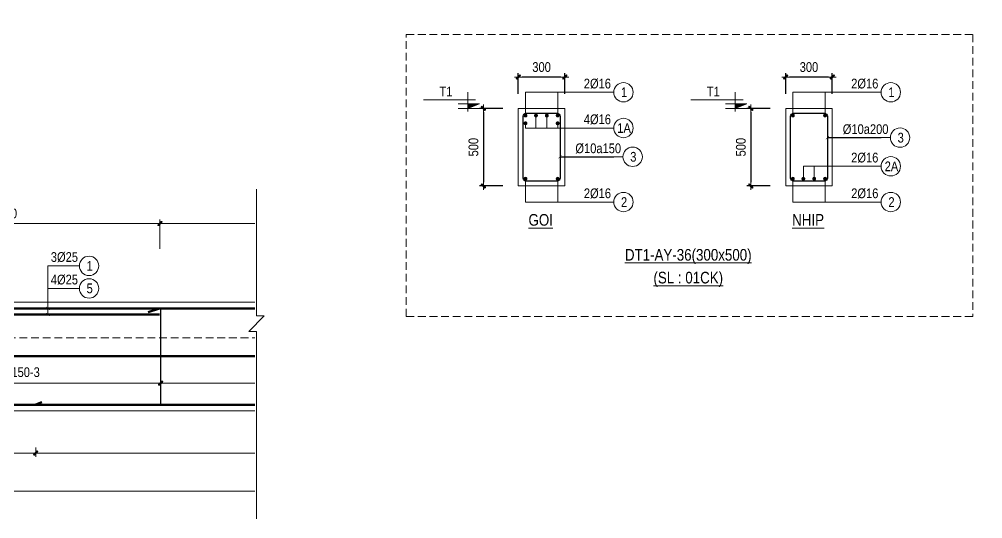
# Model space of a CAD drawing. Header units: millimetres. Extents: x 397144 to 8960116, y 345581 to 674207.
# Drawn here: x 5183217 to 5189426, y 654597 to 657818 of the extents above; entities that cross this region are included whole.
import ezdxf
from ezdxf.enums import TextEntityAlignment as Align
from ezdxf.xclip import XClip

# ---------------------------------------------------------------- set-up
doc = ezdxf.new("R2010")
doc.units = ezdxf.units.MM
doc.header["$XCLIPFRAME"] = 0
doc.header["$PDSIZE"] = -10
doc.linetypes.add('HIDDEN', pattern=[0.375, 0.25, -0.125])
doc.layers.get('0').update_dxf_attribs({"linetype": 'CONTINUOUS'})
doc.layers.get('Defpoints').update_dxf_attribs({"color": 12, "linetype": 'CONTINUOUS'})
for name, color, linetype, lineweight in [('CDAI', 8, 'CONTINUOUS', 30), ('CTHEP', 2, 'CONTINUOUS', 50), ('DBAO', 3, 'CONTINUOUS', 20), ('DGIONG', 4, 'CONTINUOUS', 13), ('KTH', 150, 'CONTINUOUS', 5), ('Net khuat', 8, 'HIDDEN', 13), ('STICK', 1, 'CONTINUOUS', 9), ('TEXT', 7, 'CONTINUOUS', 15)]:
    doc.layers.add(name, color=color, linetype=linetype, lineweight=lineweight)
doc.layers.add('HATCH', color=7, linetype='CONTINUOUS', lineweight=5, true_color=0x2491ff)
doc.styles.add('Star-HelCon', font='VHELVCN_0.TTF')
doc.styles.add('TTP-HelCon', font='VHELVCN_0.TTF')
doc.styles.add('VNI-HELVE-CONDENSE', font='VHELVCN_0.TTF')
doc.dimstyles.new('kc-25', dxfattribs={"dimtxt": 62.5, "dimasz": 20, "dimexe": 20, "dimexo": 50, "dimgap": 25, "dimtad": 3, "dimdec": 0, "dimzin": 0, "dimdsep": 46, "dimtxsty": 'VNI-HELVE-CONDENSE', "dimblk": 'DIM', "dimcen": 2.5, "dimclrd": 256, "dimclre": 154, "dimclrt": 7, "dimaunit": 1, "dimadec": 0, "dimazin": 0, "dimtfac": 1, "dimtdec": 0, "dimtix": 1, "dimtmove": 0, "dimatfit": 3, "dimldrblk": 'DOT', "dimfxl": 1, "dimtolj": 1, "dimtzin": 0, "dimarcsym": 0})
doc.dimstyles.new('TTP-25', dxfattribs={"dimscale": 25, "dimtxt": 2.5, "dimasz": 1, "dimexe": 1, "dimexo": 1, "dimgap": 0.09, "dimtad": 0, "dimdec": 4, "dimrnd": 5, "dimzin": 9, "dimdsep": 46, "dimtxsty": 'TTP-HelCon', "dimblk": 'Stick1', "dimcen": 0.09, "dimdle": 1.5, "dimclrd": 256, "dimclre": 256, "dimclrt": 7, "dimadec": 0, "dimazin": 0, "dimtfac": 1, "dimtdec": 4, "dimtmove": 0, "dimatfit": 3, "dimldrblk": '_ArchTick1', "dimfxl": 1, "dimtvp": 1, "dimtolj": 1, "dimtzin": 0, "dimarcsym": 0})

# ---------------------------------------------------------------- blocks, each defined once
blk = doc.blocks.new('Stick1')
at = {"layer": 'STICK'}
h = blk.add_hatch(color=256, dxfattribs=at)
edge = h.paths.add_edge_path()
edge.add_line((0.3, 0.5), (-0.5, -0.3))
edge.add_arc((-0.4, -0.4), 0.141, 135, 315)
edge.add_line((-0.3, -0.5), (0.5, 0.3))
edge.add_arc((0.4, 0.4), 0.141, 315, 495)
blk.add_line((1, 0), (-1, 0), dxfattribs=at)
blk.add_lwpolyline([(0.3, 0.5), (-0.5, -0.3, 1), (-0.3, -0.5), (0.5, 0.3, 1), (0.3, 0.5, 1)], format="xyb", dxfattribs=at)
blk = doc.blocks.new('*D1169')
at = {"layer": 'Defpoints', "color": 0, "ltscale": 500, "transparency": 16777216}
for p in [(5186433.2, 657445.3), (5186433.2, 657312), (5186733.2, 657312)]:
    blk.add_point(p, dxfattribs=at)
at = {"layer": 'KTH', "lineweight": -2, "ltscale": 500, "transparency": 16777216}
for p, q in [((5186433.2, 657337), (5186433.2, 657470.3)), ((5186708.2, 657445.3), (5186458.2, 657445.3)), ((5186733.2, 657337), (5186733.2, 657470.3))]:
    blk.add_line(p, q, dxfattribs=at)
at = {"layer": 'KTH', "lineweight": -2, "ltscale": 500, "transparency": 16777216, "xscale": 25, "yscale": 25, "zscale": 25, "rotation": 180}
blk.add_blockref('Stick1', (5186433.2, 657445.3), dxfattribs=at)
at = {"layer": 'KTH', "lineweight": -2, "ltscale": 500, "transparency": 16777216, "xscale": 25, "yscale": 25, "zscale": 25}
blk.add_blockref('Stick1', (5186733.2, 657445.3), dxfattribs=at)
at = {"layer": 'KTH', "color": 7, "ltscale": 500, "transparency": 16777216, "insert": (5186583.2, 657509.1), "char_height": 62.5, "attachment_point": 5, "style": 'TTP-HelCon'}
blk.add_mtext('\\A1;300', dxfattribs=at)
blk = doc.blocks.new('_ArchTick1')
at = {"color": 0, "const_width": 3.81}
blk.add_lwpolyline([(-12.7, -12.7), (12.7, 12.7)], dxfattribs=at)
blk = doc.blocks.new('*D1170')
at = {"layer": 'Defpoints', "color": 0, "ltscale": 500, "transparency": 16777216}
for p in [(5186358.1, 657243), (5186208.3, 656743), (5186358.1, 656743)]:
    blk.add_point(p, dxfattribs=at)
at = {"layer": 'KTH', "lineweight": -2, "ltscale": 500, "transparency": 16777216}
for p, q in [((5186333.1, 657243), (5186183.3, 657243)), ((5186208.3, 657218), (5186208.3, 656768)), ((5186333.1, 656743), (5186183.3, 656743))]:
    blk.add_line(p, q, dxfattribs=at)
at = {"layer": 'KTH', "lineweight": -2, "ltscale": 500, "transparency": 16777216, "xscale": 25, "yscale": 25, "zscale": 25}
for p, rotation in [((5186208.3, 657243), 90), ((5186208.3, 656743), 270)]:
    blk.add_blockref('Stick1', p, dxfattribs=dict(at, rotation=rotation))
at = {"layer": 'KTH', "color": 7, "ltscale": 500, "transparency": 16777216, "insert": (5186144.4, 656993), "char_height": 62.5, "attachment_point": 5, "rotation": 90, "style": 'TTP-HelCon'}
blk.add_mtext('\\A1;500', dxfattribs=at)
blk = doc.blocks.new('CODE')
at = {"layer": 'DBAO'}
for p, q in [((-62.5, -20), (-62.5, 105)), ((-62.5, 0), (-137.5, 30)), ((-137.5, 30), (0, 30)), ((-137.5, 0), (0, 0)), ((-112.5, 55), (223.6, 55))]:
    blk.add_line(p, q, dxfattribs=at)
at = {"layer": 'HATCH', "color": 1}
blk.add_solid([(-62.5, 0), (-137.5, 30), (-62.5, 30)], dxfattribs=at)
blk = doc.blocks.new('DIM')
h = blk.add_hatch(color=1)
h.paths.add_polyline_path([(0.49, 0.29, 1), (0.29, 0.49), (-0.19, 0), (0.19, 0)])
h.paths.add_polyline_path([(0.19, 0), (-0.19, 0), (-0.49, -0.29, 1), (-0.29, -0.49)])
at = {"color": 9}
for p, q in [((-0.19, 0), (-1.5, 0)), ((0.19, 0), (1.5, 0))]:
    blk.add_line(p, q, dxfattribs=at)
at = {"color": 1}
for p, q in [((-0.49, -0.29), (0.29, 0.49)), ((-0.29, -0.49), (0.49, 0.29)), ((-0.19, 0), (0.19, 0))]:
    blk.add_line(p, q, dxfattribs=at)
blk.add_arc((-0.39, -0.39), 0.138, 135, 315, dxfattribs=at)
blk = doc.blocks.new('*D1171')
at = {"layer": 'Defpoints', "color": 0, "ltscale": 500, "transparency": 16777216}
for p in [(5188156.4, 657445.3), (5188156.4, 657312), (5188456.4, 657312)]:
    blk.add_point(p, dxfattribs=at)
at = {"layer": 'KTH', "lineweight": -2, "ltscale": 500, "transparency": 16777216}
for p, q in [((5188156.4, 657337), (5188156.4, 657470.3)), ((5188431.4, 657445.3), (5188181.4, 657445.3)), ((5188456.4, 657337), (5188456.4, 657470.3))]:
    blk.add_line(p, q, dxfattribs=at)
at = {"layer": 'KTH', "lineweight": -2, "ltscale": 500, "transparency": 16777216, "xscale": 25, "yscale": 25, "zscale": 25, "rotation": 180}
blk.add_blockref('Stick1', (5188156.4, 657445.3), dxfattribs=at)
at = {"layer": 'KTH', "lineweight": -2, "ltscale": 500, "transparency": 16777216, "xscale": 25, "yscale": 25, "zscale": 25}
blk.add_blockref('Stick1', (5188456.4, 657445.3), dxfattribs=at)
at = {"layer": 'KTH', "color": 7, "ltscale": 500, "transparency": 16777216, "insert": (5188306.4, 657509.1), "char_height": 62.5, "attachment_point": 5, "style": 'TTP-HelCon'}
blk.add_mtext('\\A1;300', dxfattribs=at)
blk = doc.blocks.new('*D1172')
at = {"layer": 'Defpoints', "color": 0, "ltscale": 500, "transparency": 16777216}
for p in [(5188081.3, 657243), (5187931.5, 656743), (5188081.3, 656743)]:
    blk.add_point(p, dxfattribs=at)
at = {"layer": 'KTH', "lineweight": -2, "ltscale": 500, "transparency": 16777216}
for p, q in [((5188056.3, 657243), (5187906.5, 657243)), ((5187931.5, 657218), (5187931.5, 656768)), ((5188056.3, 656743), (5187906.5, 656743))]:
    blk.add_line(p, q, dxfattribs=at)
at = {"layer": 'KTH', "lineweight": -2, "ltscale": 500, "transparency": 16777216, "xscale": 25, "yscale": 25, "zscale": 25}
for p, rotation in [((5187931.5, 657243), 90), ((5187931.5, 656743), 270)]:
    blk.add_blockref('Stick1', p, dxfattribs=dict(at, rotation=rotation))
at = {"layer": 'KTH', "color": 7, "ltscale": 500, "transparency": 16777216, "insert": (5187867.6, 656993), "char_height": 62.5, "attachment_point": 5, "rotation": 90, "style": 'TTP-HelCon'}
blk.add_mtext('\\A1;500', dxfattribs=at)
blk = doc.blocks.new('*D8451')
at = {"layer": 'Defpoints', "color": 0, "transparency": 16777216}
for p in [(35774.5, 647.6), (33819.5, 565.1), (35774.5, 507.6)]:
    blk.add_point(p, dxfattribs=at)
at = {"layer": 'KTH', "lineweight": -2, "transparency": 16777216}
for p, q in [((35774.5, 622.6), (35774.5, 482.6)), ((33819.5, 540.1), (33819.5, 482.6)), ((33844.5, 507.6), (35749.5, 507.6))]:
    blk.add_line(p, q, dxfattribs=at)
at = {"layer": 'KTH', "lineweight": -2, "transparency": 16777216, "xscale": 25, "yscale": 25, "zscale": 25, "rotation": 180}
blk.add_blockref('Stick1', (33819.5, 507.6), dxfattribs=at)
at = {"layer": 'KTH', "lineweight": -2, "transparency": 16777216, "xscale": 25, "yscale": 25, "zscale": 25}
blk.add_blockref('Stick1', (35774.5, 507.6), dxfattribs=at)
at = {"layer": 'KTH', "color": 7, "transparency": 16777216, "insert": (34797, 577.5), "char_height": 62.5, "attachment_point": 5, "style": 'TTP-HelCon'}
blk.add_mtext('\\A1;3Þ10a150-3', dxfattribs=at)
blk = doc.blocks.new('*D8459')
at = {"layer": 'Defpoints', "color": 0, "transparency": 16777216}
for p in [(35770.5, 1537.5), (33769.5, 1348.5), (35770.5, 1348.5)]:
    blk.add_point(p, dxfattribs=at)
at = {"layer": 'KTH', "lineweight": -2, "transparency": 16777216}
for p, q in [((33769.5, 1373.5), (33769.5, 1562.5)), ((35770.5, 1373.5), (35770.5, 1562.5)), ((33794.5, 1537.5), (35745.5, 1537.5))]:
    blk.add_line(p, q, dxfattribs=at)
at = {"layer": 'KTH', "lineweight": -2, "transparency": 16777216, "xscale": 25, "yscale": 25, "zscale": 25, "rotation": 180}
blk.add_blockref('Stick1', (33769.5, 1537.5), dxfattribs=at)
at = {"layer": 'KTH', "lineweight": -2, "transparency": 16777216, "xscale": 25, "yscale": 25, "zscale": 25}
blk.add_blockref('Stick1', (35770.5, 1537.5), dxfattribs=at)
at = {"layer": 'KTH', "color": 7, "transparency": 16777216, "insert": (34770, 1601.3), "char_height": 62.5, "attachment_point": 5, "style": 'TTP-HelCon'}
blk.add_mtext('\\A1;2000', dxfattribs=at)
blk = doc.blocks.new('*D8464')
at = {"layer": 'Defpoints', "color": 0, "transparency": 16777216}
for p in [(35774.5, 647.6), (39314.5, 647.6), (39314.5, 507.5)]:
    blk.add_point(p, dxfattribs=at)
at = {"layer": 'KTH', "lineweight": -2, "transparency": 16777216}
for p, q in [((35774.5, 622.6), (35774.5, 482.5)), ((39314.5, 622.6), (39314.5, 482.5)), ((35799.5, 507.5), (39289.5, 507.5))]:
    blk.add_line(p, q, dxfattribs=at)
at = {"layer": 'KTH', "lineweight": -2, "transparency": 16777216, "xscale": 25, "yscale": 25, "zscale": 25, "rotation": 180}
blk.add_blockref('Stick1', (35774.5, 507.5), dxfattribs=at)
at = {"layer": 'KTH', "lineweight": -2, "transparency": 16777216, "xscale": 25, "yscale": 25, "zscale": 25}
blk.add_blockref('Stick1', (39314.5, 507.5), dxfattribs=at)
at = {"layer": 'KTH', "color": 7, "transparency": 16777216, "insert": (37544.5, 577.5), "char_height": 62.5, "attachment_point": 5, "style": 'TTP-HelCon'}
blk.add_mtext('\\A1;3Þ10a200-3', dxfattribs=at)
blk = doc.blocks.new('*D8466')
at = {"layer": 'Defpoints', "color": 0, "transparency": 16777216}
for p in [(39318.5, 1537.5), (35770.5, 1348.5), (39318.5, 1337.5)]:
    blk.add_point(p, dxfattribs=at)
at = {"layer": 'KTH', "lineweight": -2, "transparency": 16777216}
for p, q in [((35770.5, 1373.5), (35770.5, 1562.5)), ((39318.5, 1362.5), (39318.5, 1562.5)), ((35795.5, 1537.5), (39293.5, 1537.5))]:
    blk.add_line(p, q, dxfattribs=at)
at = {"layer": 'KTH', "lineweight": -2, "transparency": 16777216, "xscale": 25, "yscale": 25, "zscale": 25, "rotation": 180}
blk.add_blockref('Stick1', (35770.5, 1537.5), dxfattribs=at)
at = {"layer": 'KTH', "lineweight": -2, "transparency": 16777216, "xscale": 25, "yscale": 25, "zscale": 25}
blk.add_blockref('Stick1', (39318.5, 1537.5), dxfattribs=at)
at = {"layer": 'KTH', "color": 7, "transparency": 16777216, "insert": (37544.5, 1601.3), "char_height": 62.5, "attachment_point": 5, "style": 'TTP-HelCon'}
blk.add_mtext('\\A1;3550', dxfattribs=at)
blk = doc.blocks.new('*D2251')
at = {"layer": 'Defpoints', "color": 0, "transparency": 16777216}
for p in [(5220632.7, 645533.3), (5229432.7, 645432.2), (5229432.7, 645335.4)]:
    blk.add_point(p, dxfattribs=at)
at = {"layer": 'KTH', "lineweight": -2, "transparency": 16777216}
for p, q in [((5220632.7, 645508.3), (5220632.7, 645310.4)), ((5229432.7, 645407.2), (5229432.7, 645310.4)), ((5220657.7, 645335.4), (5229407.7, 645335.4))]:
    blk.add_line(p, q, dxfattribs=at)
at = {"layer": 'KTH', "lineweight": -2, "transparency": 16777216, "xscale": 25, "yscale": 25, "zscale": 25, "rotation": 180}
blk.add_blockref('Stick1', (5220632.7, 645335.4), dxfattribs=at)
at = {"layer": 'KTH', "lineweight": -2, "transparency": 16777216, "xscale": 25, "yscale": 25, "zscale": 25}
blk.add_blockref('Stick1', (5229432.7, 645335.4), dxfattribs=at)
at = {"layer": 'KTH', "color": 7, "transparency": 16777216, "insert": (5225032.7, 645399.2), "char_height": 62.5, "attachment_point": 5, "style": 'TTP-HelCon'}
blk.add_mtext('\\A1;9900', dxfattribs=at)
blk = doc.blocks.new('*D2252')
at = {"layer": 'Defpoints', "color": 0, "transparency": 16777216}
for p in [(5238832.7, 645533.3), (5229432.7, 645432.2), (5238832.7, 645335.4)]:
    blk.add_point(p, dxfattribs=at)
at = {"layer": 'KTH', "lineweight": -2, "transparency": 16777216}
for p, q in [((5238832.7, 645508.3), (5238832.7, 645310.4)), ((5229432.7, 645407.2), (5229432.7, 645310.4)), ((5229457.7, 645335.4), (5238807.7, 645335.4))]:
    blk.add_line(p, q, dxfattribs=at)
at = {"layer": 'KTH', "lineweight": -2, "transparency": 16777216, "xscale": 25, "yscale": 25, "zscale": 25, "rotation": 180}
blk.add_blockref('Stick1', (5229432.7, 645335.4), dxfattribs=at)
at = {"layer": 'KTH', "lineweight": -2, "transparency": 16777216, "xscale": 25, "yscale": 25, "zscale": 25}
blk.add_blockref('Stick1', (5238832.7, 645335.4), dxfattribs=at)
at = {"layer": 'KTH', "color": 7, "transparency": 16777216, "insert": (5234132.7, 645399.2), "char_height": 62.5, "attachment_point": 5, "style": 'TTP-HelCon'}
blk.add_mtext('\\A1;9400', dxfattribs=at)
blk = doc.blocks.new('*D8475')
at = {"layer": 'Defpoints', "color": 0, "transparency": 16777216}
for p in [(33769.5, 331.2), (34969.5, 117), (34969.5, 57)]:
    blk.add_point(p, dxfattribs=at)
at = {"layer": 'KTH', "lineweight": -2, "transparency": 16777216}
for p, q in [((33769.5, 306.2), (33769.5, 32)), ((34969.5, 92), (34969.5, 32)), ((33794.5, 57), (34944.5, 57))]:
    blk.add_line(p, q, dxfattribs=at)
at = {"layer": 'KTH', "lineweight": -2, "transparency": 16777216, "xscale": 25, "yscale": 25, "zscale": 25, "rotation": 180}
blk.add_blockref('Stick1', (33769.5, 57), dxfattribs=at)
at = {"layer": 'KTH', "lineweight": -2, "transparency": 16777216, "xscale": 25, "yscale": 25, "zscale": 25}
blk.add_blockref('Stick1', (34969.5, 57), dxfattribs=at)
at = {"layer": 'KTH', "color": 7, "transparency": 16777216, "insert": (34369.5, 120.9), "char_height": 62.5, "attachment_point": 5, "style": 'TTP-HelCon'}
blk.add_mtext('\\A1;1200', dxfattribs=at)
blk = doc.blocks.new('*D8477')
at = {"layer": 'Defpoints', "color": 0, "transparency": 16777216}
for p in [(34969.5, 117), (40119.5, 92), (40119.5, 57)]:
    blk.add_point(p, dxfattribs=at)
at = {"layer": 'KTH', "lineweight": -2, "transparency": 16777216}
for p, q in [((34969.5, 92), (34969.5, 32)), ((40119.5, 67), (40119.5, 32)), ((34994.5, 57), (40094.5, 57))]:
    blk.add_line(p, q, dxfattribs=at)
at = {"layer": 'KTH', "lineweight": -2, "transparency": 16777216, "xscale": 25, "yscale": 25, "zscale": 25, "rotation": 180}
blk.add_blockref('Stick1', (34969.5, 57), dxfattribs=at)
at = {"layer": 'KTH', "lineweight": -2, "transparency": 16777216, "xscale": 25, "yscale": 25, "zscale": 25}
blk.add_blockref('Stick1', (40119.5, 57), dxfattribs=at)
at = {"layer": 'KTH', "color": 7, "transparency": 16777216, "insert": (37544.5, 120.9), "char_height": 62.5, "attachment_point": 5, "style": 'TTP-HelCon'}
blk.add_mtext('\\A1;5150', dxfattribs=at)
blk = doc.blocks.new('Y-37')
at = {"layer": 'CDAI', "ltscale": 52.5}
blk.add_line((35774.46647, 994.12616), (35774.46647, 368.15516), dxfattribs=at)
at = {"layer": 'CTHEP'}
for p, q in [((31168.50855, 950.18514), (35768.47047, 950.18514)), ((35693.47047, 965.12233), (35768.47047, 990.12233)), ((1119.46907, 681.17417), (49858.11137, 681.13827)), ((34969.47047, 370.23789), (35008.96946, 385.92976))]:
    blk.add_line(p, q, dxfattribs=at)
for points in [[(49989.46907, 361.93876), (49989.46907, 990.12597), (171.95451, 990.1847)], [(172.63649, 368.18914), (10138.47515, 368.18041), (10718.3369, 368.1785), (17169.46907, 368.15021), (17743.51458, 368.14833), (49905.53617, 368.12618), (49905.53617, 891.00169)]]:
    blk.add_lwpolyline(points, dxfattribs=at)
at = {"layer": 'DBAO'}
for p, q in [((50019.46907, 1029.07736), (17317.37532, 1029.12513)), ((50667.50865, 1029.08076), (20296.02848, 1029.12513))]:
    blk.add_line(p, q, dxfattribs=at)
blk.add_lwpolyline([(33769.47047, 329.10129), (41319.46907, 329.09172)], dxfattribs=at)
at = {"layer": 'DGIONG'}
for centre in [(35313.41561, 1264.00269), (35313.41561, 1118.70368)]:
    blk.add_circle(centre, 62.5, dxfattribs=at)
at = {"layer": 'Net khuat', "ltscale": 200}
blk.add_lwpolyline([(1769.46647, 329.18456), (1769.46647, 799.18779), (50019.46907, 799.18779)], dxfattribs=at)
at = {"layer": 'TEXT', "style": 'TTP-HelCon'}
for s, p in [('3Þ25', (35066.90556, 1289.85563)), ('4Þ25', (35066.90556, 1144.55663))]:
    blk.add_text(s, height=62.5, dxfattribs=at).set_placement(p)
at = {"layer": 'TEXT', "style": 'Star-HelCon'}
for s, p in [('1', (35317.58228, 1264.00269)), ('5', (35317.58228, 1118.70368))]:
    blk.add_text(s, height=62.5, dxfattribs=at).set_placement(p, align=Align.MIDDLE)
at = {"layer": 'KTH'}
for base, p1, p2, picture, middle in [((35770.46647, 1537.49974), (33769.46647, 1348.49591), (35770.46647, 1348.49591), '*D8459', (34769.96647, 1601.33308)), ((39318.46907, 1537.49974), (35770.46647, 1348.49591), (39318.46907, 1337.51667), '*D8466', (37544.46777, 1601.33308))]:
    dim = blk.add_linear_dim(base=base, p1=p1, p2=p2, angle=180, dimstyle='TTP-25', override={"dimtmove": 1}, dxfattribs=at)
    dim.commit()
    dim.dimension.update_dxf_attribs({"geometry": picture, "text_midpoint": middle})
for base, p1, p2, text, picture, middle in [((35774.46647, 507.62211), (33819.46647, 565.09546), (35774.46647, 647.63529), '3Þ10a150-3', '*D8451', (34796.96647, 577.53877)), ((39314.46907, 507.54675), (35774.46647, 647.63529), (39314.46907, 647.56698), '3Þ10a200-3', '*D8464', (37544.46777, 577.46342))]:
    dim = blk.add_linear_dim(base=base, p1=p1, p2=p2, text=text, dimstyle='TTP-25', override={"dimtmove": 1}, dxfattribs=at)
    dim.commit()
    dim.dimension.update_dxf_attribs({"geometry": picture, "text_midpoint": middle})
for base, p1, p2, picture, middle in [((34969.47047, 57.0294), (33769.47047, 331.21527), (34969.47047, 116.98057), '*D8475', (34369.47047, 120.86273)), ((40119.46907, 57.0294), (34969.47047, 116.98057), (40119.46907, 91.98057), '*D8477', (37544.46977, 120.86273))]:
    dim = blk.add_linear_dim(base=base, p1=p1, p2=p2, dimstyle='TTP-25', override={"dimtmove": 1}, dxfattribs=at)
    dim.commit()
    dim.dimension.update_dxf_attribs({"geometry": picture, "text_midpoint": middle})
dim = blk.add_linear_dim(base=(33569.46908, -188.85876), p1=(24769.46908, 9.12425), p2=(33569.46908, -92.00758), angle=180, text='9900', dimstyle='TTP-25', override={"dimtmove": 1}, dxfattribs=at)
dim.commit()
dim.dimension.update_dxf_attribs({"geometry": '*D2251', "text_midpoint": (29169.46908, -125.02543), "insert": (-5195863.24964, -645524.21167)})
dim = blk.add_linear_dim(base=(42969.46908, -188.85876), p1=(33569.46908, -92.00758), p2=(42969.46908, 9.12425), angle=180, dimstyle='TTP-25', override={"dimtmove": 1}, dxfattribs=at)
dim.commit()
dim.dimension.update_dxf_attribs({"geometry": '*D2252', "text_midpoint": (38269.46908, -125.02543), "insert": (-5195863.24964, -645524.21167)})
at = {"layer": 'DGIONG'}
for points in [[(35048.39379, 990.19458), (35048.39353, 1264.00269), (35250.91561, 1264.00269)], [(35048.39344, 950.19458), (35048.39317, 1118.70368), (35250.91526, 1118.70368)]]:
    blk.add_leader(points, dimstyle='kc-25', override={"dimtad": 0, "dimldrblk": 'ArchTick', "dimfxl": 100, "dimarcsym": 1}, dxfattribs=at)

msp = doc.modelspace()

# ---------------------------------------------------------------- linework, layer by layer
at = {"layer": 'CDAI'}
for points in [[(5186483.23687, 657211.7804), (5186683.23687, 657211.7804, -0.4142135624), (5186701.98687, 657193.0304), (5186701.98687, 656793.0304, -0.4142135624), (5186683.23687, 656774.2804), (5186483.23687, 656774.2804, -0.4142135624), (5186464.48687, 656793.0304), (5186464.48687, 657193.0304, -0.4142135624)], [(5188206.44621, 657211.7804), (5188406.44621, 657211.7804, -0.4142135624), (5188425.19621, 657193.0304), (5188425.19621, 656793.0304, -0.4142135624), (5188406.44621, 656774.2804), (5188206.44621, 656774.2804, -0.4142135624), (5188187.69621, 656793.0304), (5188187.69621, 657193.0304, -0.4142135624)]]:
    msp.add_lwpolyline(points, format="xyb", close=True, dxfattribs=at)
at = {"layer": 'CTHEP', "const_width": 12.5}
for points in [[(5186473.23687, 657196.7804, 1), (5186485.73687, 657196.7804, 1)], [(5186540.73687, 657196.7804, 1), (5186553.23687, 657196.7804, 1)], [(5186610.73687, 657196.7804, 1), (5186623.23687, 657196.7804, 1)], [(5186680.73687, 657196.7804, 1), (5186693.23687, 657196.7804, 1)], [(5188196.44621, 657196.7804, 1), (5188208.94621, 657196.7804, 1)], [(5188403.94621, 657196.7804, 1), (5188416.44621, 657196.7804, 1)], [(5186473.23687, 657146.7804, 1), (5186485.73687, 657146.7804, 1)], [(5186680.73687, 657146.7804, 1), (5186693.23687, 657146.7804, 1)], [(5186473.23687, 656789.2804, 1), (5186485.73687, 656789.2804, 1)], [(5186680.73687, 656789.2804, 1), (5186693.23687, 656789.2804, 1)], [(5188196.44621, 656789.2804, 1), (5188208.94621, 656789.2804, 1)], [(5188263.94621, 656789.2804, 1), (5188276.44621, 656789.2804, 1)], [(5188333.94621, 656789.2804, 1), (5188346.44621, 656789.2804, 1)], [(5188403.94621, 656789.2804, 1), (5188416.44621, 656789.2804, 1)]]:
    msp.add_lwpolyline(points, format="xyb", close=True, dxfattribs=at)
at = {"layer": 'DBAO', "flags": 128}
for points in [[(5186733.23687, 657243.0304), (5186733.23687, 656743.0304), (5186433.23687, 656743.0304), (5186433.23687, 657243.0304)], [(5186433.23687, 657243.0304), (5186733.23687, 657243.0304)], [(5188456.44621, 657243.0304), (5188456.44621, 656743.0304), (5188156.44621, 656743.0304), (5188156.44621, 657243.0304)], [(5188156.44621, 657243.0304), (5188456.44621, 657243.0304)]]:
    msp.add_lwpolyline(points, dxfattribs=at)
at = {"layer": 'DGIONG'}
for p, q in [((5186479.48687, 657196.7804), (5186479.48687, 657346.7804)), ((5186479.48687, 657346.7804), (5187048.23687, 657346.7804)), ((5186686.98687, 657196.7804), (5186686.98687, 657346.7804)), ((5188202.69621, 657196.7804), (5188202.69621, 657346.7804)), ((5188202.69621, 657346.7804), (5188771.44621, 657346.7804)), ((5188410.19621, 657196.7804), (5188410.19621, 657346.7804)), ((5186546.98687, 657196.7804), (5186546.98687, 657116.41888)), ((5186616.98687, 657196.7804), (5186616.98687, 657116.41888)), ((5186479.48687, 657116.41888), (5186479.48687, 657146.7804)), ((5186686.98687, 657146.7804), (5186686.98687, 657116.41888)), ((5186479.48687, 657116.41888), (5187048.23687, 657116.41888)), ((5188425.19621, 657054.42109), (5188830.94621, 657054.42109)), ((5186701.98687, 656930.86907), (5187107.73687, 656930.86907)), ((5188270.19621, 656869.64192), (5188771.44621, 656869.64192)), ((5188270.19621, 656789.2804), (5188270.19621, 656869.64192)), ((5188340.19621, 656789.2804), (5188340.19621, 656869.64192)), ((5186479.48687, 656639.2804), (5186479.48687, 656789.2804)), ((5186686.98687, 656639.2804), (5186686.98687, 656789.2804)), ((5188202.69621, 656639.2804), (5188202.69621, 656789.2804)), ((5188410.19621, 656639.2804), (5188410.19621, 656789.2804)), ((5186479.48687, 656639.2804), (5187048.23687, 656639.2804)), ((5188202.69621, 656639.2804), (5188771.44621, 656639.2804))]:
    msp.add_line(p, q, dxfattribs=at)
msp.add_lwpolyline([(5184746.19194, 656721.49815), (5184746.19194, 655904.99979), (5184796.19194, 655904.99979), (5184696.19194, 655804.99979), (5184746.19194, 655804.99979), (5184746.19194, 654597.30767)], dxfattribs=at)
for centre in [(5187110.73687, 657346.7804), (5188833.94621, 657346.7804), (5187110.73687, 657116.41888), (5188893.44621, 657054.42109), (5187170.23687, 656930.86907), (5188833.94621, 656869.64192), (5187110.73687, 656639.2804), (5188833.94621, 656639.2804)]:
    msp.add_circle(centre, 62.5, dxfattribs=at)
at = {"layer": 'Net khuat', "ltscale": 200}
msp.add_lwpolyline([(5185711.21763, 657719.3318), (5189361.39821, 657719.3318), (5189361.39821, 655901.03965), (5185711.21763, 655901.03965)], close=True, dxfattribs=at)

# ---------------------------------------------------------------- block references
at = {"layer": 'KTH'}
ref = msp.add_blockref('Y-37', (5157655.0179, 658006.51293), dxfattribs=at)
XClip(ref).set_block_clipping_path([(15463.3454985004, -731.137271678), (25080.8919866411, 2170.0343434394)])
at = {"layer": 'KTH', "linetype": 'Continuous', "xscale": -1}
for p in [(5186045.75032, 657243.0304), (5187768.95966, 657243.0304)]:
    msp.add_blockref('CODE', p, dxfattribs=at)
at = {"layer": 'KTH'}
ref = msp.add_blockref('Y-37', (5148353.31066, 654963.63534), dxfattribs=at)
XClip(ref).set_block_clipping_path([(24214.9519791277, -680.1193877168), (36382.772109678, 1780.5019833395)])

# ---------------------------------------------------------------- texts
at = {"layer": 'TEXT', "style": 'TTP-HelCon'}
for p in [(5186088.01698, 657320.02539), (5187811.22632, 657320.02539)]:
    msp.add_text('T1    ', height=62.5, dxfattribs=at).set_placement(p, align=Align.RIGHT)
for s, height, p in [('2Þ16', 62.5, (5186942.73687, 657371.7804)), ('2Þ16', 62.5, (5188665.94621, 657371.7804)), ('4Þ16', 62.5, (5186942.73687, 657141.41888)), ('Þ10a200', 62.5, (5188671.44621, 657077.92109)), ('Þ10a150', 62.5, (5186948.23687, 656954.36907)), ('2Þ16', 62.5, (5188665.94621, 656894.64192)), ('2Þ16', 62.5, (5186943.00221, 656664.2804)), ('2Þ16', 62.5, (5188666.21155, 656664.2804)), ('%%UGOI', 75, (5186577.51053, 656486.72793)), ('%%UNHIP', 75, (5188300.71987, 656486.72793)), ('%%UDT1-AY-36(300x500)', 75, (5187528.48723, 656261.36008)), ('%%U(SL : 01CK)', 75, (5187528.48723, 656114.46548))]:
    msp.add_text(s, height=height, dxfattribs=at).set_placement(p, align=Align.CENTER)
at = {"layer": 'TEXT', "style": 'Star-HelCon'}
for s, p in [('1', (5187114.90354, 657346.7804)), ('1', (5188838.11288, 657346.7804)), ('1A', (5187114.90354, 657116.41888)), ('3', (5188897.61288, 657054.42109)), ('3', (5187174.40354, 656930.86907)), ('2A', (5188838.11288, 656869.64192)), ('2', (5187114.90354, 656639.2804)), ('2', (5188838.11288, 656639.2804))]:
    msp.add_text(s, height=62.5, dxfattribs=at).set_placement(p, align=Align.MIDDLE)

# ---------------------------------------------------------------- dimensions: what is measured, and where the dimension line sits
at = {"layer": 'KTH', "ltscale": 500}
for base, p1, p2, picture, middle in [((5186433.23687, 657445.2804), (5186733.23687, 657312.04235), (5186433.23687, 657312.04235), '*D1169', (5186583.23687, 657509.11373)), ((5188156.44621, 657445.2804), (5188456.44621, 657312.04235), (5188156.44621, 657312.04235), '*D1171', (5188306.44621, 657509.11373))]:
    dim = msp.add_linear_dim(base=base, p1=p1, p2=p2, dimstyle='TTP-25', override={"dimtxsty": 'TTP-HelCon'}, dxfattribs=at)
    dim.commit()
    dim.dimension.update_dxf_attribs({"geometry": picture, "text_midpoint": middle})
for base, p1, p2, picture, middle in [((5186208.25032, 656743.0304), (5186358.08313, 657243.0304), (5186358.08313, 656743.0304), '*D1170', (5186144.41698, 656993.0304)), ((5187931.45966, 656743.0304), (5188081.29247, 657243.0304), (5188081.29247, 656743.0304), '*D1172', (5187867.62632, 656993.0304))]:
    dim = msp.add_linear_dim(base=base, p1=p1, p2=p2, angle=90, dimstyle='TTP-25', override={"dimtxsty": 'TTP-HelCon'}, dxfattribs=at)
    dim.commit()
    dim.dimension.update_dxf_attribs({"geometry": picture, "text_midpoint": middle})

# ---------------------------------------------------------------- leaders
at = {"layer": 'DGIONG'}
for points in [[(5188425.19621, 657054.42109), (5188771.12666, 657054.42109)], [(5186701.98687, 656930.86907), (5187047.91732, 656930.86907)]]:
    msp.add_leader(points, dimstyle='kc-25', override={"dimtad": 0, "dimldrblk": 'ArchTick', "dimfxl": 100, "dimarcsym": 1}, dxfattribs=at)

doc.saveas('drawing.dxf')
